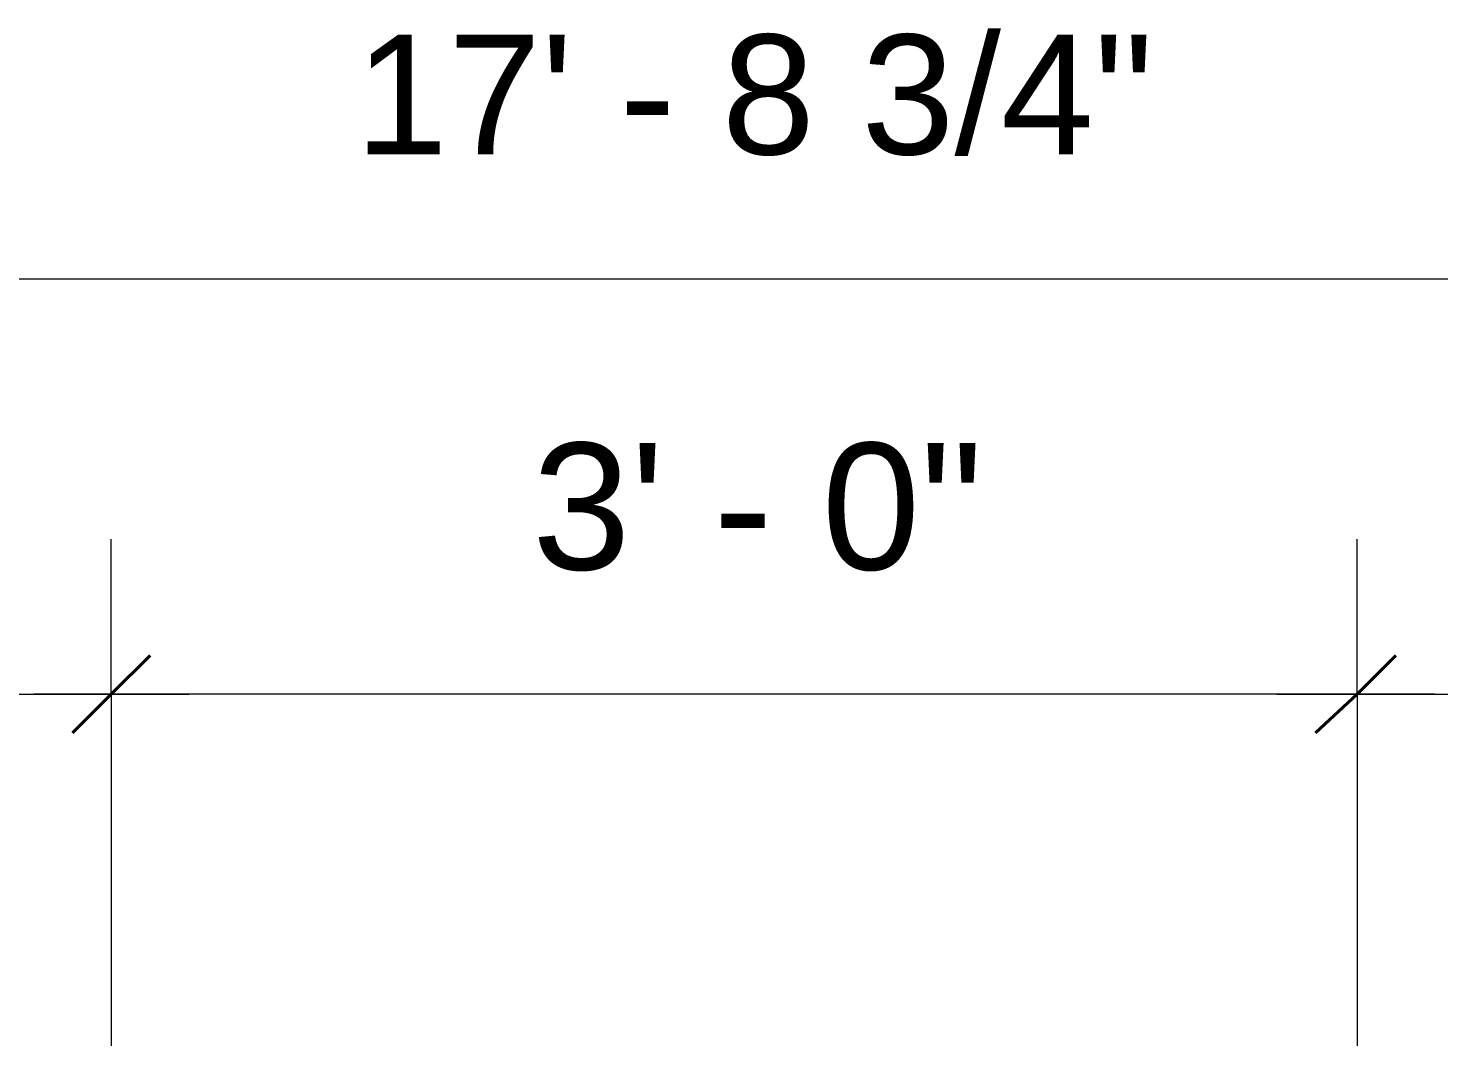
# Model space of a CAD drawing. Header units: inches. Extents: x -6061 to 13621, y -296 to 7483.
# Drawn here: x 12602.47 to 12643.28, y 436.99 to 466.43 of the extents above; entities that cross this region are included whole.
import ezdxf

# ---------------------------------------------------------------- set-up
doc = ezdxf.new("R2010")
doc.units = ezdxf.units.IN
doc.header["$MEASUREMENT"] = 0
doc.layers.get('0').update_dxf_attribs({"linetype": 'CONTINUOUS'})
doc.styles.add('Arial$001H0', font='arial.ttf')

msp = doc.modelspace()

# ---------------------------------------------------------------- linework, layer by layer
at = {"color": 7, "linetype": 'Continuous', "lineweight": 9, "true_color": 0x000007}
for p, q in [((12514.21094, 459.177), (12731.57655, 459.177)), ((12604.87338, 447.16343), (12604.87338, 451.64849)), ((12604.87338, 447.16343), (12604.87338, 451.64849)), ((12640.91411, 447.16343), (12640.91411, 451.64849)), ((12640.91411, 447.16343), (12640.91411, 451.64849)), ((12560.66343, 447.16343), (12607.11592, 447.16343)), ((12643.15664, 447.16343), (12602.63085, 447.16343)), ((12604.87338, 447.16343), (12604.87338, 436.99193)), ((12604.87338, 447.16343), (12604.87338, 436.99193)), ((12638.59148, 447.16343), (12685.12406, 447.16343)), ((12640.91411, 447.16343), (12640.91411, 436.99193)), ((12640.91411, 447.16343), (12640.91411, 436.99193))]:
    msp.add_line(p, q, dxfattribs=at)
at = {"color": 7, "linetype": 'Continuous', "lineweight": 40, "true_color": 0x000007}
for p, q in [((12604.87338, 447.16343), (12605.99465, 448.28469)), ((12604.87338, 447.16343), (12605.99465, 448.28469)), ((12640.91411, 447.16343), (12642.03538, 448.28469)), ((12640.91411, 447.16343), (12642.03538, 448.28469)), ((12604.87338, 447.16343), (12603.75212, 446.04216)), ((12604.87338, 447.16343), (12603.75212, 446.04216)), ((12640.91411, 447.16343), (12639.71275, 446.04216)), ((12640.91411, 447.16343), (12639.71275, 446.04216))]:
    msp.add_line(p, q, dxfattribs=at)

# ---------------------------------------------------------------- texts
at = {"color": 7, "true_color": 0x000007, "style": 'Arial$001H0'}
for s, height, p in [('17\' - 8 3/4"', 3.4665915, (12611.92107, 462.78082)), ('3\' - 0"', 3.667117, (12617.0469, 450.76725))]:
    msp.add_text(s, height=height, dxfattribs=at).set_placement(p)

doc.saveas('drawing.dxf')
